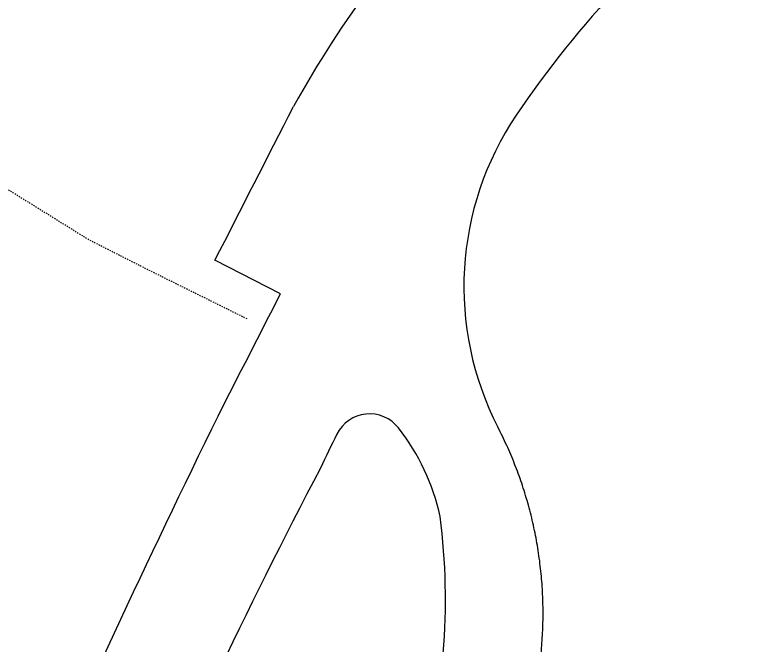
# Model space of a CAD drawing. Header units: millimetres. Extents: x -14000 to -11893, y 5996570 to 5998427.
# Drawn here: x -13115.2 to -13055.8, y 5997209.5 to 5997260.9 of the extents above; entities that cross this region are included whole.
import ezdxf

# ---------------------------------------------------------------- set-up
doc = ezdxf.new("R2010")
doc.units = ezdxf.units.MM
doc.header["$LTSCALE"] = 0.25
doc.linetypes.add('DASHED2', pattern=[0.375, 0.25, -0.125])
doc.layers.add('3_road_UNBC', color=8, linetype='Continuous')
doc.layers.add('3_trails', color=88, linetype='DASHED2')

msp = doc.modelspace()

# ---------------------------------------------------------------- linework, layer by layer
at = {"layer": '3_road_UNBC'}
msp.add_line((-13093.508, 5997238.148), (-13098.851, 5997240.879), dxfattribs=at)
for centre, radius, start, end in [((-13010.195, 5997207.586), 94.16, 136.13194, 150.87558), ((-13005.521, 5997206.313), 82.965, 127.29957, 145.9941), ((-55300.079, 6018797.324), 47388.015, 332.9419923, 332.9590108), ((-13053.573, 5997238.731), 25, 145.9941, 207.26264), ((-21683.138, 6001628.842), 9646.757, 332.8593343, 332.9255981), ((-12229.14, 5996801.626), 968.466, 153.865438, 156.189347), ((-13086.247, 5997225.394), 2.975, 38.04697, 153.7133), ((-13098.108, 5997216.111), 18.036, 12.44687, 38.04697), ((-12852.972, 5997110.169), 263.156, 153.7133, 154.38296), ((-12614.629, 5996975.53), 536.597, 152.42264, 156.58656), ((-13134.354, 5997213.246), 54.281, 343.57087, 7.14653)]:
    msp.add_arc(centre, radius, start, end, dxfattribs=at)
msp.add_rational_spline([(-13073.865, 5997201.515), (-13069.368, 5997214.806), (-13075.796, 5997227.279)], [1, 0.908559398412, 0.973899896297], degree=2, dxfattribs=at)
at = {"layer": '3_trails', "ltscale": 0.5, "flags": 128}
msp.add_lwpolyline([(-13130.741, 5997339.627), (-13139.096, 5997336.075), (-13145.12, 5997333.922), (-13149.817, 5997332.809), (-13154.844, 5997331.353), (-13154.844, 5997331.353), (-13159.463, 5997326.53), (-13162.977, 5997317.343), (-13161.449, 5997308.939), (-13158.58, 5997300.901), (-13152.578, 5997288.205), (-13148.325, 5997278.509), (-13142.409, 5997269.861), (-13136.184, 5997262.569), (-13130.353, 5997257.968), (-13121.439, 5997251.071), (-13115.953, 5997246.801), (-13109.119, 5997242.559), (-13104.005, 5997239.968), (-13096.167, 5997236.085)], dxfattribs=at)

doc.saveas('drawing.dxf')
